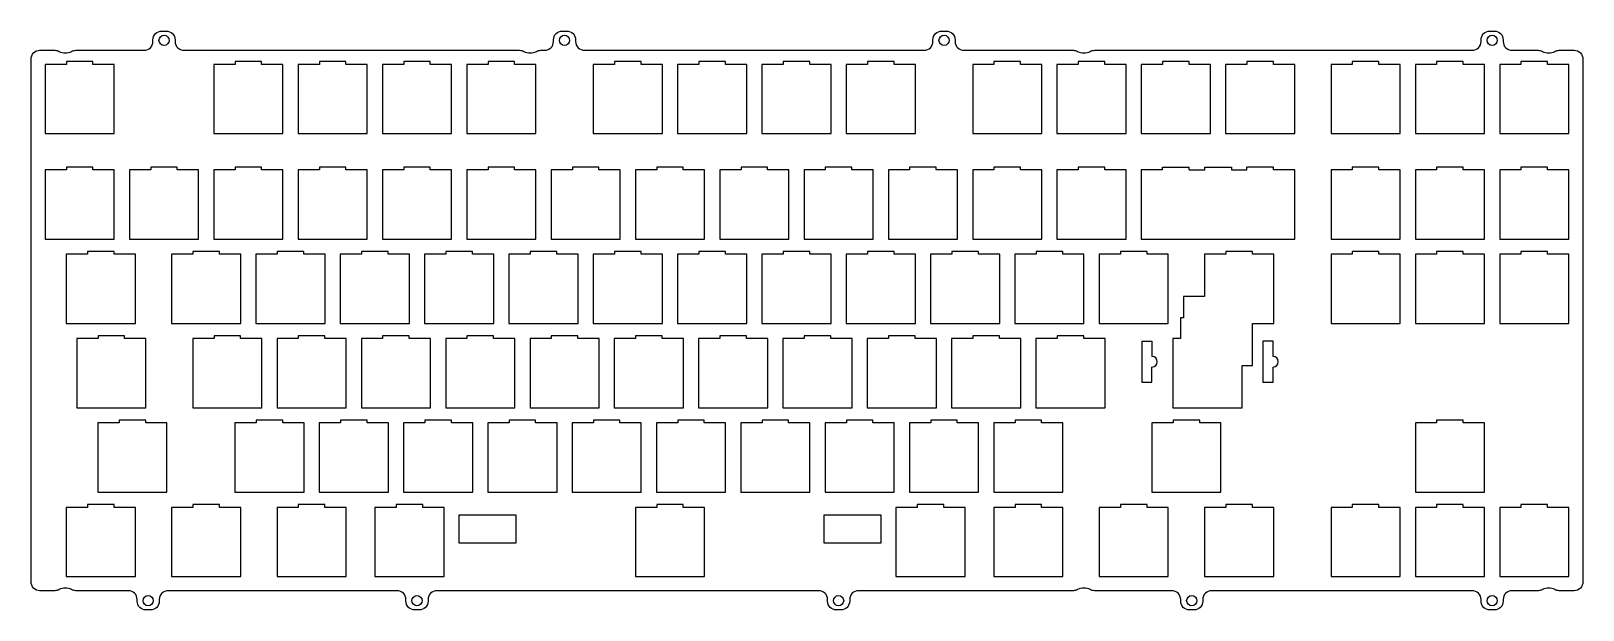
# Model space of a CAD drawing. Header units: millimetres. Extents: x -175 to 175, y -65 to 65.
import ezdxf

# ---------------------------------------------------------------- set-up
doc = ezdxf.new("R2010")
doc.units = ezdxf.units.MM
doc.layers.get('0').update_dxf_attribs({"linetype": 'CONTINUOUS'})

msp = doc.modelspace()

# ---------------------------------------------------------------- linework, layer by layer
for p, q in [((75.53, 34.01), (75.53, 18.39)), ((80.34, 34.01), (75.53, 34.01)), ((80.34, 34.01), (80.34, 34.65)), ((80.34, 34.65), (86.34, 34.65)), ((86.34, 34.01), (86.34, 34.65)), ((86.34, 34.01), (89.87, 34)), ((89.87, 34), (89.87, 34.65)), ((89.87, 34.65), (95.87, 34.65)), ((95.87, 34.65), (95.87, 34)), ((95.87, 34), (99.39, 34.01)), ((105.39, 34.65), (99.39, 34.65)), ((99.39, 34.01), (99.39, 34.65)), ((105.39, 34.01), (105.39, 34.65)), ((110.2, 34.01), (105.39, 34.01)), ((110.2, 18.39), (110.2, 34.01)), ((75.53, 18.39), (110.2, 18.39)), ((94.63, 14.95), (89.82, 14.95)), ((89.82, 14.95), (89.82, 5.43)), ((100.63, 15.6), (94.63, 15.6)), ((94.63, 15.6), (94.63, 14.95)), ((100.63, 14.95), (100.63, 15.6)), ((105.44, 14.95), (100.63, 14.95)), ((105.44, -0.67), (105.44, 14.95)), ((89.82, 5.43), (85.06, 5.43)), ((85.06, 5.43), (85.06, 0.62)), ((85.06, 0.62), (84.41, 0.62)), ((84.41, 0.62), (84.41, -4.09)), ((100.68, -10.19), (100.68, -0.67)), ((100.68, -0.67), (105.44, -0.67)), ((75.64, -4.66), (77.94, -4.66)), ((75.64, -4.66), (75.64, -13.96)), ((77.94, -4.66), (77.94, -8.11)), ((82.68, -4.09), (82.68, -19.71)), ((84.41, -4.09), (82.68, -4.09)), ((77.94, -13.96), (77.94, -10.51)), ((98.3, -19.71), (98.3, -10.19)), ((98.3, -10.19), (100.68, -10.19)), ((75.64, -13.96), (77.94, -13.96)), ((82.68, -19.71), (98.3, -19.71)), ((-86.81, -41.55), (-92.81, -41.55)), ((-92.81, -41.55), (-92.81, -42.2)), ((-86.81, -42.2), (-86.81, -41.55)), ((-97.62, -42.2), (-97.62, -57.82)), ((-92.81, -42.2), (-97.62, -42.2)), ((-82, -42.2), (-86.81, -42.2)), ((-82, -57.82), (-82, -42.2)), ((-97.62, -57.82), (-82, -57.82))]:
    msp.add_line(p, q)
for points in [[(31.46, 65.36, -0.414214), (33.46, 63.36), (33.46, 63.01, 0.414214), (35.46, 61.01), (60.18, 61.01, -0.124369), (61.13, 60.77, 0.252646), (63.98, 60.77, -0.124369), (64.93, 61.01), (150.28, 61.01, 0.414214), (152.28, 63.01), (152.28, 63.36, -0.414214), (154.28, 65.36), (155.28, 65.36, -0.414214), (157.28, 63.36), (157.28, 63.01, 0.414214), (159.28, 61.01), (165.18, 61.01, -0.124369), (166.13, 60.77, 0.252646), (168.98, 60.77, -0.124369), (169.93, 61.01), (173.31, 61.01, -0.414214), (175.31, 59.01), (175.31, -59.01, -0.414214), (173.31, -61.01), (169.93, -61.01, -0.124369), (168.98, -60.77, 0.252646), (166.13, -60.77, -0.124369), (165.18, -61.01), (159.28, -61.01, 0.414214), (157.28, -63.01), (157.28, -63.36, -0.414214), (155.28, -65.36), (154.28, -65.36, -0.414214), (152.28, -63.36), (152.28, -63.01, 0.414214), (150.28, -61.01), (91.42, -61.01, 0.414214), (89.42, -63.01), (89.42, -63.36, -0.414214), (87.42, -65.36), (86.42, -65.36, -0.414214), (84.42, -63.36), (84.42, -63.01, 0.414214), (82.42, -61.01), (64.93, -61.01, -0.124369), (63.98, -60.77, 0.252646), (61.13, -60.77, -0.124369), (60.18, -61.01), (11.64, -61.01, 0.414214), (9.64, -63.01), (9.64, -63.36, -0.414214), (7.64, -65.36), (6.64, -65.36, -0.414214), (4.64, -63.36), (4.64, -63.01, 0.414214), (2.64, -61.01), (-83.61, -61.01, 0.414214), (-85.61, -63.01), (-85.61, -63.36, -0.414214), (-87.61, -65.36), (-88.61, -65.36, -0.414214), (-90.61, -63.36), (-90.61, -63.01, 0.414214), (-92.61, -61.01), (-144.33, -61.01, 0.414214), (-146.33, -63.01), (-146.33, -63.36, -0.414214), (-148.33, -65.36), (-149.33, -65.36, -0.414214), (-151.33, -63.36), (-151.33, -63.01, 0.414214), (-153.33, -61.01), (-165.18, -61.01, -0.124369), (-166.13, -60.77, 0.252646), (-168.98, -60.77, -0.124369), (-169.93, -61.01), (-173.31, -61.01, -0.414214), (-175.31, -59.01), (-175.31, 59.01, -0.414214), (-173.31, 61.01), (-169.93, 61.01, -0.124369), (-168.98, 60.77, 0.252646), (-166.13, 60.77, -0.124369), (-165.18, 61.01), (-149.76, 61.01, 0.414214), (-147.76, 63.01), (-147.76, 63.36, -0.414214), (-145.76, 65.36), (-144.76, 65.36, -0.414214), (-142.76, 63.36), (-142.76, 63.01, 0.414214), (-140.76, 61.01), (-64.93, 61.01, -0.124369), (-63.98, 60.77, 0.252646), (-61.13, 60.77, -0.124369), (-60.18, 61.01), (-59.27, 61.01, 0.414214), (-57.27, 63.01), (-57.27, 63.36, -0.414214), (-55.27, 65.36), (-54.27, 65.36, -0.414214), (-52.27, 63.36), (-52.27, 63.01, 0.414214), (-50.27, 61.01), (26.46, 61.01, 0.414214), (28.46, 63.01), (28.46, 63.36, -0.414214), (30.46, 65.36)], [(105.28, -13.96), (105.28, -10.51, 1), (105.28, -8.11), (105.28, -4.66), (102.98, -4.66), (102.98, -13.96)]]:
    msp.add_lwpolyline(points, format="xyb", close=True)
for points in [[(-161.31, 57.82), (-161.31, 58.47), (-167.31, 58.47), (-167.31, 57.82), (-172.12, 57.82), (-172.12, 42.2), (-156.5, 42.2), (-156.5, 57.82)], [(-118.4, 42.2), (-118.4, 57.82), (-123.21, 57.82), (-123.21, 58.47), (-129.21, 58.47), (-129.21, 57.82), (-134.02, 57.82), (-134.02, 42.2)], [(-99.35, 42.2), (-99.35, 57.82), (-104.16, 57.82), (-104.16, 58.47), (-110.16, 58.47), (-110.16, 57.82), (-114.97, 57.82), (-114.97, 42.2)], [(-80.3, 42.2), (-80.3, 57.82), (-85.11, 57.82), (-85.11, 58.47), (-91.11, 58.47), (-91.11, 57.82), (-95.92, 57.82), (-95.92, 42.2)], [(-61.25, 42.2), (-61.25, 57.82), (-66.06, 57.82), (-66.06, 58.47), (-72.06, 58.47), (-72.06, 57.82), (-76.87, 57.82), (-76.87, 42.2)], [(-32.67, 42.2), (-32.67, 57.82), (-37.48, 57.82), (-37.48, 58.47), (-43.48, 58.47), (-43.48, 57.82), (-48.29, 57.82), (-48.29, 42.2)], [(-13.62, 42.2), (-13.62, 57.82), (-18.43, 57.82), (-18.43, 58.47), (-24.43, 58.47), (-24.43, 57.82), (-29.24, 57.82), (-29.24, 42.2)], [(5.43, 42.2), (5.43, 57.82), (0.62, 57.82), (0.62, 58.47), (-5.38, 58.47), (-5.38, 57.82), (-10.19, 57.82), (-10.19, 42.2)], [(24.48, 42.2), (24.48, 57.82), (19.67, 57.82), (19.67, 58.47), (13.67, 58.47), (13.67, 57.82), (8.86, 57.82), (8.86, 42.2)], [(53.05, 42.2), (53.05, 57.82), (48.24, 57.82), (48.24, 58.47), (42.24, 58.47), (42.24, 57.82), (37.43, 57.82), (37.43, 42.2)], [(72.1, 42.2), (72.1, 57.82), (67.29, 57.82), (67.29, 58.47), (61.29, 58.47), (61.29, 57.82), (56.48, 57.82), (56.48, 42.2)], [(91.15, 42.2), (91.15, 57.82), (86.34, 57.82), (86.34, 58.47), (80.34, 58.47), (80.34, 57.82), (75.53, 57.82), (75.53, 42.2)], [(110.2, 42.2), (110.2, 57.82), (105.39, 57.82), (105.39, 58.47), (99.39, 58.47), (99.39, 57.82), (94.58, 57.82), (94.58, 42.2)], [(134.02, 42.2), (134.02, 57.82), (129.2, 57.82), (129.2, 58.47), (123.2, 58.47), (123.2, 57.82), (118.4, 57.82), (118.4, 42.2)], [(153.07, 42.2), (153.07, 57.82), (148.25, 57.82), (148.25, 58.47), (142.25, 58.47), (142.25, 57.82), (137.45, 57.82), (137.45, 42.2)], [(172.12, 42.2), (172.12, 57.82), (167.3, 57.82), (167.3, 58.47), (161.3, 58.47), (161.3, 57.82), (156.5, 57.82), (156.5, 42.2)], [(-156.5, 34.01), (-161.31, 34.01), (-161.31, 34.65), (-167.31, 34.65), (-167.31, 34.01), (-172.12, 34.01), (-172.12, 18.39), (-156.5, 18.39)], [(-137.45, 34.01), (-142.26, 34.01), (-142.26, 34.65), (-148.26, 34.65), (-148.26, 34.01), (-153.07, 34.01), (-153.07, 18.39), (-137.45, 18.39)], [(-118.4, 34.01), (-123.21, 34.01), (-123.21, 34.65), (-129.21, 34.65), (-129.21, 34.01), (-134.02, 34.01), (-134.02, 18.39), (-118.4, 18.39)], [(-99.35, 34.01), (-104.16, 34.01), (-104.16, 34.65), (-110.16, 34.65), (-110.16, 34.01), (-114.97, 34.01), (-114.97, 18.39), (-99.35, 18.39)], [(-80.3, 34.01), (-85.11, 34.01), (-85.11, 34.65), (-91.11, 34.65), (-91.11, 34.01), (-95.92, 34.01), (-95.92, 18.39), (-80.3, 18.39)], [(-61.25, 34.01), (-66.06, 34.01), (-66.06, 34.65), (-72.06, 34.65), (-72.06, 34.01), (-76.87, 34.01), (-76.87, 18.39), (-61.25, 18.39)], [(-42.2, 34.01), (-47.01, 34.01), (-47.01, 34.65), (-53.01, 34.65), (-53.01, 34.01), (-57.82, 34.01), (-57.82, 18.39), (-42.2, 18.39)], [(-23.15, 34.01), (-27.96, 34.01), (-27.96, 34.65), (-33.96, 34.65), (-33.96, 34.01), (-38.77, 34.01), (-38.77, 18.39), (-23.15, 18.39)], [(-4.1, 34.01), (-8.91, 34.01), (-8.91, 34.65), (-14.91, 34.65), (-14.91, 34.01), (-19.72, 34.01), (-19.72, 18.39), (-4.1, 18.39)], [(14.95, 34.01), (10.14, 34.01), (10.14, 34.65), (4.14, 34.65), (4.14, 34.01), (-0.67, 34.01), (-0.67, 18.39), (14.95, 18.39)], [(34, 34.01), (29.19, 34.01), (29.19, 34.65), (23.19, 34.65), (23.19, 34.01), (18.38, 34.01), (18.38, 18.39), (34, 18.39)], [(53.05, 34.01), (48.24, 34.01), (48.24, 34.65), (42.24, 34.65), (42.24, 34.01), (37.43, 34.01), (37.43, 18.39), (53.05, 18.39)], [(72.1, 34.01), (67.29, 34.01), (67.29, 34.65), (61.29, 34.65), (61.29, 34.01), (56.48, 34.01), (56.48, 18.39), (72.1, 18.39)], [(134.02, 34.01), (129.2, 34.01), (129.2, 34.65), (123.2, 34.65), (123.2, 34.01), (118.4, 34.01), (118.4, 18.39), (134.02, 18.39)], [(153.07, 34.01), (148.25, 34.01), (148.25, 34.65), (142.25, 34.65), (142.25, 34.01), (137.45, 34.01), (137.45, 18.39), (153.07, 18.39)], [(172.12, 34.01), (167.3, 34.01), (167.3, 34.65), (161.3, 34.65), (161.3, 34.01), (156.5, 34.01), (156.5, 18.39), (172.12, 18.39)], [(-156.55, 15.6), (-162.55, 15.6), (-162.55, 14.96), (-167.35, 14.96), (-167.35, -0.66), (-151.73, -0.66), (-151.73, 14.96), (-156.55, 14.96)], [(-143.54, -0.66), (-127.92, -0.66), (-127.92, 14.96), (-132.73, 14.96), (-132.73, 15.6), (-138.73, 15.6), (-138.73, 14.96), (-143.54, 14.96)], [(-124.49, -0.66), (-108.87, -0.66), (-108.87, 14.96), (-113.68, 14.96), (-113.68, 15.6), (-119.68, 15.6), (-119.68, 14.96), (-124.49, 14.96)], [(-105.44, -0.66), (-89.82, -0.66), (-89.82, 14.96), (-94.63, 14.96), (-94.63, 15.6), (-100.63, 15.6), (-100.63, 14.96), (-105.44, 14.96)], [(-75.58, 14.96), (-75.58, 15.6), (-81.58, 15.6), (-81.58, 14.96), (-86.39, 14.96), (-86.39, -0.66), (-70.77, -0.66), (-70.77, 14.96)], [(-51.72, -0.66), (-51.72, 14.96), (-56.53, 14.96), (-56.53, 15.6), (-62.53, 15.6), (-62.53, 14.96), (-67.34, 14.96), (-67.34, -0.66)], [(-32.67, -0.66), (-32.67, 14.96), (-37.48, 14.96), (-37.48, 15.6), (-43.48, 15.6), (-43.48, 14.96), (-48.29, 14.96), (-48.29, -0.66)], [(-13.62, -0.66), (-13.62, 14.96), (-18.43, 14.96), (-18.43, 15.6), (-24.43, 15.6), (-24.43, 14.96), (-29.24, 14.96), (-29.24, -0.66)], [(5.43, -0.66), (5.43, 14.96), (0.62, 14.96), (0.62, 15.6), (-5.38, 15.6), (-5.38, 14.96), (-10.19, 14.96), (-10.19, -0.66)], [(24.48, -0.66), (24.48, 14.96), (19.67, 14.96), (19.67, 15.6), (13.67, 15.6), (13.67, 14.96), (8.86, 14.96), (8.86, -0.66)], [(43.53, -0.66), (43.53, 14.96), (38.72, 14.96), (38.72, 15.6), (32.72, 15.6), (32.72, 14.96), (27.91, 14.96), (27.91, -0.66)], [(62.58, -0.66), (62.58, 14.96), (57.77, 14.96), (57.77, 15.6), (51.77, 15.6), (51.77, 14.96), (46.96, 14.96), (46.96, -0.66)], [(81.63, -0.66), (81.63, 14.96), (76.82, 14.96), (76.82, 15.6), (70.82, 15.6), (70.82, 14.96), (66.01, 14.96), (66.01, -0.66)], [(134.02, -0.66), (134.02, 14.96), (129.2, 14.96), (129.2, 15.6), (123.2, 15.6), (123.2, 14.96), (118.4, 14.96), (118.4, -0.66)], [(153.07, -0.66), (153.07, 14.96), (148.25, 14.96), (148.25, 15.6), (142.25, 15.6), (142.25, 14.96), (137.45, 14.96), (137.45, -0.66)], [(172.12, -0.66), (172.12, 14.96), (167.3, 14.96), (167.3, 15.6), (161.3, 15.6), (161.3, 14.96), (156.5, 14.96), (156.5, -0.66)], [(-149.35, -4.09), (-154.16, -4.09), (-154.16, -3.45), (-160.16, -3.45), (-160.16, -4.09), (-164.97, -4.09), (-164.97, -19.71), (-149.35, -19.71)], [(-123.16, -4.09), (-127.97, -4.09), (-127.97, -3.45), (-133.97, -3.45), (-133.97, -4.09), (-138.78, -4.09), (-138.78, -19.71), (-123.16, -19.71)], [(-104.11, -4.09), (-108.92, -4.09), (-108.92, -3.45), (-114.92, -3.45), (-114.92, -4.09), (-119.73, -4.09), (-119.73, -19.71), (-104.11, -19.71)], [(-85.06, -4.09), (-89.87, -4.09), (-89.87, -3.45), (-95.87, -3.45), (-95.87, -4.09), (-100.68, -4.09), (-100.68, -19.71), (-85.06, -19.71)], [(-66.01, -4.09), (-70.82, -4.09), (-70.82, -3.45), (-76.82, -3.45), (-76.82, -4.09), (-81.63, -4.09), (-81.63, -19.71), (-66.01, -19.71)], [(-46.96, -4.09), (-51.77, -4.09), (-51.77, -3.45), (-57.77, -3.45), (-57.77, -4.09), (-62.58, -4.09), (-62.58, -19.71), (-46.96, -19.71)], [(-27.91, -4.09), (-32.72, -4.09), (-32.72, -3.45), (-38.72, -3.45), (-38.72, -4.09), (-43.53, -4.09), (-43.53, -19.71), (-27.91, -19.71)], [(-8.86, -4.09), (-13.67, -4.09), (-13.67, -3.45), (-19.67, -3.45), (-19.67, -4.09), (-24.48, -4.09), (-24.48, -19.71), (-8.86, -19.71)], [(10.19, -4.09), (5.38, -4.09), (5.38, -3.45), (-0.62, -3.45), (-0.62, -4.09), (-5.43, -4.09), (-5.43, -19.71), (10.19, -19.71)], [(29.24, -4.09), (24.43, -4.09), (24.43, -3.45), (18.43, -3.45), (18.43, -4.09), (13.62, -4.09), (13.62, -19.71), (29.24, -19.71)], [(48.29, -4.09), (43.48, -4.09), (43.48, -3.45), (37.48, -3.45), (37.48, -4.09), (32.67, -4.09), (32.67, -19.71), (48.29, -19.71)], [(67.34, -4.09), (62.53, -4.09), (62.53, -3.45), (56.53, -3.45), (56.53, -4.09), (51.72, -4.09), (51.72, -19.71), (67.34, -19.71)], [(-149.4, -23.14), (-149.4, -22.5), (-155.4, -22.5), (-155.4, -23.14), (-160.21, -23.14), (-160.21, -38.76), (-144.59, -38.76), (-144.59, -23.14)], [(-113.63, -38.76), (-113.63, -23.14), (-118.45, -23.14), (-118.45, -22.5), (-124.45, -22.5), (-124.45, -23.14), (-129.25, -23.14), (-129.25, -38.76)], [(-94.58, -38.76), (-94.58, -23.14), (-99.4, -23.14), (-99.4, -22.5), (-105.4, -22.5), (-105.4, -23.14), (-110.2, -23.14), (-110.2, -38.76)], [(-75.53, -38.76), (-75.53, -23.14), (-80.35, -23.14), (-80.35, -22.5), (-86.35, -22.5), (-86.35, -23.14), (-91.15, -23.14), (-91.15, -38.76)], [(-56.48, -38.76), (-56.48, -23.14), (-61.3, -23.14), (-61.3, -22.5), (-67.3, -22.5), (-67.3, -23.14), (-72.1, -23.14), (-72.1, -38.76)], [(-37.43, -38.76), (-37.43, -23.14), (-42.25, -23.14), (-42.25, -22.5), (-48.25, -22.5), (-48.25, -23.14), (-53.05, -23.14), (-53.05, -38.76)], [(-18.38, -38.76), (-18.38, -23.14), (-23.2, -23.14), (-23.2, -22.5), (-29.2, -22.5), (-29.2, -23.14), (-34, -23.14), (-34, -38.76)], [(0.67, -38.76), (0.67, -23.14), (-4.15, -23.14), (-4.15, -22.5), (-10.15, -22.5), (-10.15, -23.14), (-14.95, -23.14), (-14.95, -38.76)], [(19.72, -38.76), (19.72, -23.14), (14.9, -23.14), (14.9, -22.5), (8.9, -22.5), (8.9, -23.14), (4.1, -23.14), (4.1, -38.76)], [(38.77, -38.76), (38.77, -23.14), (33.95, -23.14), (33.95, -22.5), (27.95, -22.5), (27.95, -23.14), (23.15, -23.14), (23.15, -38.76)], [(57.82, -38.76), (57.82, -23.14), (53, -23.14), (53, -22.5), (47, -22.5), (47, -23.14), (42.2, -23.14), (42.2, -38.76)], [(93.53, -38.76), (93.53, -23.14), (88.72, -23.14), (88.72, -22.5), (82.72, -22.5), (82.72, -23.14), (77.91, -23.14), (77.91, -38.76)], [(142.25, -23.14), (137.45, -23.14), (137.45, -38.76), (153.07, -38.76), (153.07, -23.14), (148.25, -23.14), (148.25, -22.5), (142.25, -22.5)], [(-156.55, -42.19), (-156.55, -41.55), (-162.55, -41.55), (-162.55, -42.19), (-167.35, -42.19), (-167.35, -57.81), (-151.73, -57.81), (-151.73, -42.19)], [(-127.92, -57.81), (-127.92, -42.19), (-132.73, -42.19), (-132.73, -41.55), (-138.73, -41.55), (-138.73, -42.19), (-143.54, -42.19), (-143.54, -57.81)], [(-104.11, -57.81), (-104.11, -42.19), (-108.92, -42.19), (-108.92, -41.55), (-114.92, -41.55), (-114.92, -42.19), (-119.73, -42.19), (-119.73, -57.81)], [(-23.15, -57.81), (-23.15, -42.19), (-27.96, -42.19), (-27.96, -41.55), (-33.96, -41.55), (-33.96, -42.19), (-38.77, -42.19), (-38.77, -57.81)], [(30.89, -42.2), (30.89, -41.55), (24.89, -41.55), (24.89, -42.2), (20.08, -42.2), (20.08, -57.82), (35.7, -57.82), (35.7, -42.2)], [(57.82, -57.81), (57.82, -42.19), (53, -42.19), (53, -41.55), (47, -41.55), (47, -42.19), (42.2, -42.19), (42.2, -57.81)], [(81.63, -57.81), (81.63, -42.19), (76.82, -42.19), (76.82, -41.55), (70.82, -41.55), (70.82, -42.19), (66.01, -42.19), (66.01, -57.81)], [(105.44, -57.81), (105.44, -42.19), (100.63, -42.19), (100.63, -41.55), (94.63, -41.55), (94.63, -42.19), (89.82, -42.19), (89.82, -57.81)], [(134.02, -57.81), (134.02, -42.19), (129.2, -42.19), (129.2, -41.55), (123.2, -41.55), (123.2, -42.19), (118.4, -42.19), (118.4, -57.81)], [(153.07, -57.81), (153.07, -42.19), (148.25, -42.19), (148.25, -41.55), (142.25, -41.55), (142.25, -42.19), (137.45, -42.19), (137.45, -57.81)], [(172.12, -57.81), (172.12, -42.19), (167.3, -42.19), (167.3, -41.55), (161.3, -41.55), (161.3, -42.19), (156.5, -42.19), (156.5, -57.81)], [(-78.57, -43.91), (-65.77, -43.91), (-65.77, -50.31), (-78.57, -50.31)], [(3.85, -43.91), (16.65, -43.91), (16.65, -50.31), (3.85, -50.31)]]:
    msp.add_lwpolyline(points, close=True)
for centre in [(-145.26, 63.26), (-54.77, 63.26), (30.96, 63.26), (154.78, 63.26), (-148.83, -63.26), (-88.11, -63.26), (7.14, -63.26), (86.92, -63.26), (154.78, -63.26)]:
    msp.add_circle(centre, 1.15)
msp.add_arc((77.94, -9.31), 1.2, -90, 90)

doc.saveas('drawing.dxf')
